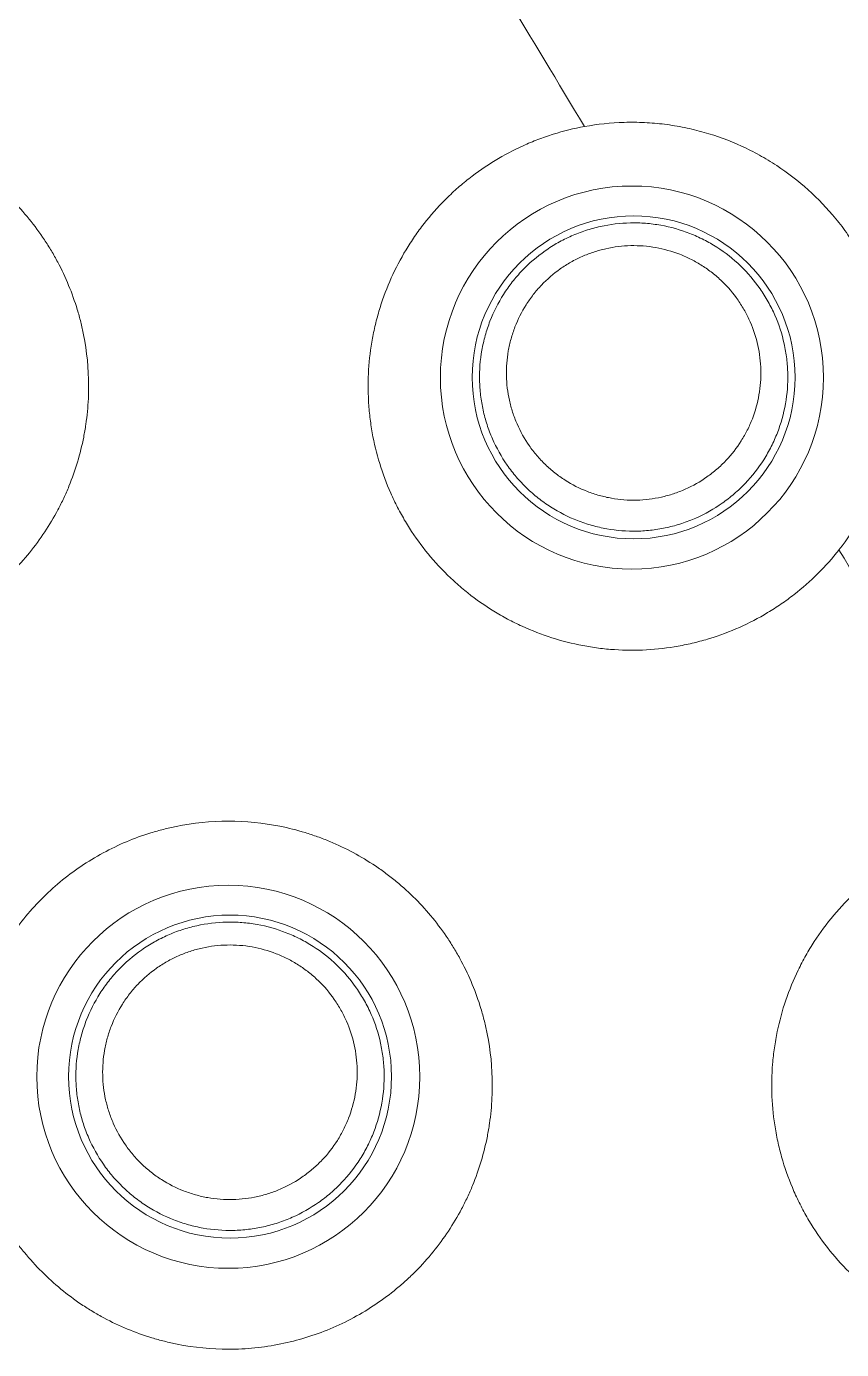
# Model space of a CAD drawing. Header units: millimetres. Extents: x 70151 to 230897, y 35202 to 113211.
# Drawn here: x 174145.58 to 174148.622, y 71209.447 to 71214.383 of the extents above; entities that cross this region are included whole.
import ezdxf

# ---------------------------------------------------------------- set-up
doc = ezdxf.new("R2010")
doc.units = ezdxf.units.MM
doc.header["$LTSCALE"] = 50
doc.layers.add('2-con', color=2, linetype='Continuous')
doc.layers.add('mark-B', color=2, linetype='Continuous', lineweight=20)

# ---------------------------------------------------------------- blocks, each defined once
blk = doc.blocks.new('무풍1way 일반')
at = {"layer": 'mark-B'}
for centre, radius in [((506.0811, -430.0706), 0.7146), ((506.0811, -430.0706), 0.7146), ((506.0811, -430.0706), 0.7146), ((506.0811, -430.0706), 0.7146), ((506.0746, -430.0713), 0.6026), ((504.575, -432.6794), 0.7146), ((504.575, -432.6794), 0.7146), ((504.575, -432.6794), 0.7146), ((504.575, -432.6794), 0.7146), ((504.5684, -432.6801), 0.6025)]:
    blk.add_circle(centre, radius, dxfattribs=at)
for points, knots in [([(502.2615, -429.4748), (502.285, -429.4411), (502.3358, -429.3773), (502.3938, -429.3204), (502.4401, -429.2804), (502.456, -429.2675), (502.4887, -429.2426), (502.5055, -429.2306), (502.5567, -429.1964), (502.6274, -429.1554), (502.7025, -429.1235), (502.7606, -429.103), (502.7803, -429.0968), (502.8201, -429.0855), (502.84, -429.0805), (502.9001, -429.0675), (502.9809, -429.0552), (503.0629, -429.053), (503.1249, -429.0552), (503.1456, -429.0566), (503.1865, -429.0607), (503.2068, -429.0634), (503.2674, -429.0733), (503.3072, -429.0823), (503.366, -429.0997), (503.3855, -429.1061), (503.4242, -429.1201), (503.4435, -429.1278), (503.5001, -429.1525), (503.5728, -429.1899), (503.6401, -429.2358), (503.6886, -429.2735), (503.7044, -429.2866), (503.7353, -429.3138), (503.7502, -429.3279), (503.7935, -429.3712), (503.8472, -429.4321), (503.8932, -429.4992), (503.9247, -429.552), (503.9346, -429.57), (503.9533, -429.6063), (503.962, -429.6246), (503.9864, -429.6803), (504.0004, -429.7183), (504.0177, -429.7765), (504.0229, -429.7961), (504.0321, -429.8357), (504.0362, -429.8559), (504.0463, -429.9163), (504.0547, -429.9969), (504.0532, -430.0777), (504.0483, -430.1384), (504.046, -430.1586), (504.0402, -430.1991), (504.0367, -430.2192), (504.0243, -430.279), (504.0029, -430.3571), (503.9722, -430.432), (503.9455, -430.4871), (503.936, -430.5053), (503.9159, -430.5409), (503.9053, -430.5584), (503.8721, -430.6096), (503.8238, -430.6747), (503.7676, -430.7337), (503.7223, -430.7756), (503.7067, -430.7892), (503.675, -430.8151), (503.6588, -430.8275), (503.6091, -430.8631), (503.5747, -430.8847), (503.5209, -430.9139), (503.5026, -430.9231), (503.4654, -430.9405), (503.4463, -430.9486), (503.3887, -430.9712), (503.3105, -430.9962), (503.2296, -431.0114), (503.1885, -431.0164)], [0, 0, 0, 0, 0.03125, 0.0625, 0.0625, 0.078125, 0.078125, 0.09375, 0.09375, 0.125, 0.15625, 0.15625, 0.171875, 0.171875, 0.1875, 0.1875, 0.21875, 0.25, 0.25, 0.265625, 0.265625, 0.28125, 0.28125, 0.3125, 0.3125, 0.328125, 0.328125, 0.34375, 0.34375, 0.375, 0.40625, 0.40625, 0.421875, 0.421875, 0.4375, 0.4375, 0.46875, 0.5, 0.5, 0.515625, 0.515625, 0.53125, 0.53125, 0.5625, 0.5625, 0.578125, 0.578125, 0.59375, 0.59375, 0.625, 0.65625, 0.65625, 0.671875, 0.671875, 0.6875, 0.6875, 0.71875, 0.75, 0.75, 0.765625, 0.765625, 0.78125, 0.78125, 0.8125, 0.84375, 0.84375, 0.859375, 0.859375, 0.875, 0.875, 0.90625, 0.90625, 0.921875, 0.921875, 0.9375, 0.9375, 0.96875, 1, 1, 1, 1]), ([(502.2615, -429.4748), (502.285, -429.4411), (502.3358, -429.3773), (502.3938, -429.3204), (502.4401, -429.2804), (502.456, -429.2675), (502.4887, -429.2426), (502.5055, -429.2306), (502.5567, -429.1964), (502.6274, -429.1554), (502.7025, -429.1235), (502.7606, -429.103), (502.7803, -429.0968), (502.8201, -429.0855), (502.84, -429.0805), (502.9001, -429.0675), (502.9809, -429.0552), (503.0629, -429.053), (503.1249, -429.0552), (503.1456, -429.0566), (503.1865, -429.0607), (503.2068, -429.0634), (503.2674, -429.0733), (503.3072, -429.0823), (503.366, -429.0997), (503.3855, -429.1061), (503.4242, -429.1201), (503.4435, -429.1278), (503.5001, -429.1525), (503.5728, -429.1899), (503.6401, -429.2358), (503.6886, -429.2735), (503.7044, -429.2866), (503.7353, -429.3138), (503.7502, -429.3279), (503.7935, -429.3712), (503.8472, -429.4321), (503.8932, -429.4992), (503.9247, -429.552), (503.9346, -429.57), (503.9533, -429.6063), (503.962, -429.6246), (503.9864, -429.6803), (504.0004, -429.7183), (504.0177, -429.7765), (504.0229, -429.7961), (504.0321, -429.8357), (504.0362, -429.8559), (504.0463, -429.9163), (504.0547, -429.9969), (504.0532, -430.0777), (504.0483, -430.1384), (504.046, -430.1586), (504.0402, -430.1991), (504.0367, -430.2192), (504.0243, -430.279), (504.0029, -430.3571), (503.9722, -430.432), (503.9455, -430.4871), (503.936, -430.5053), (503.9159, -430.5409), (503.9053, -430.5584), (503.8721, -430.6096), (503.8238, -430.6747), (503.7676, -430.7337), (503.7223, -430.7756), (503.7067, -430.7892), (503.675, -430.8151), (503.6588, -430.8275), (503.6091, -430.8631), (503.5747, -430.8847), (503.5209, -430.9139), (503.5026, -430.9231), (503.4654, -430.9405), (503.4463, -430.9486), (503.3887, -430.9712), (503.3105, -430.9962), (503.2296, -431.0114), (503.1885, -431.0164)], [0, 0, 0, 0, 0.03125, 0.0625, 0.0625, 0.078125, 0.078125, 0.09375, 0.09375, 0.125, 0.15625, 0.15625, 0.171875, 0.171875, 0.1875, 0.1875, 0.21875, 0.25, 0.25, 0.265625, 0.265625, 0.28125, 0.28125, 0.3125, 0.3125, 0.328125, 0.328125, 0.34375, 0.34375, 0.375, 0.40625, 0.40625, 0.421875, 0.421875, 0.4375, 0.4375, 0.46875, 0.5, 0.5, 0.515625, 0.515625, 0.53125, 0.53125, 0.5625, 0.5625, 0.578125, 0.578125, 0.59375, 0.59375, 0.625, 0.65625, 0.65625, 0.671875, 0.671875, 0.6875, 0.6875, 0.71875, 0.75, 0.75, 0.765625, 0.765625, 0.78125, 0.78125, 0.8125, 0.84375, 0.84375, 0.859375, 0.859375, 0.875, 0.875, 0.90625, 0.90625, 0.921875, 0.921875, 0.9375, 0.9375, 0.96875, 1, 1, 1, 1]), ([(506.0811, -431.0241), (506.0157, -431.0241), (505.9514, -431.0177), (505.8565, -430.9988), (505.8252, -430.9909), (505.7786, -430.9768), (505.763, -430.9716), (505.7324, -430.9606), (505.7172, -430.9547), (505.6425, -430.9236), (505.5858, -430.8932), (505.5188, -430.8482), (505.5056, -430.8389), (505.4796, -430.8195), (505.4668, -430.8094), (505.4292, -430.7785), (505.4054, -430.7568), (505.3375, -430.6885), (505.2969, -430.6389), (505.2521, -430.5715), (505.2434, -430.5578), (505.2269, -430.5301), (505.2032, -430.4881), (505.1691, -430.4158), (505.1476, -430.3555), (505.1336, -430.3094), (505.1293, -430.2939), (505.1215, -430.2626), (505.118, -430.2468), (505.1023, -430.1679), (505.096, -430.1044), (505.0959, -430.0086), (505.0974, -429.9766), (505.102, -429.9284), (505.104, -429.9123), (505.1086, -429.8805), (505.1113, -429.8647), (505.1268, -429.7862), (505.1451, -429.725), (505.1755, -429.6507), (505.182, -429.6359), (505.1957, -429.6066), (505.203, -429.5921), (505.2256, -429.5494), (505.242, -429.5218), (505.295, -429.4417), (505.3354, -429.3919), (505.3926, -429.3342), (505.4043, -429.3229), (505.4282, -429.3011), (505.4647, -429.2693), (505.5291, -429.2212), (505.5842, -429.1878), (505.6412, -429.1571), (505.6707, -429.1429), (505.7605, -429.1054), (505.8222, -429.0865), (505.9172, -429.0673), (505.9494, -429.0625), (506.0144, -429.0559), (506.0468, -429.0543), (506.1438, -429.0542), (506.208, -429.0604), (506.2878, -429.0763), (506.3037, -429.0799), (506.3354, -429.0878), (506.3823, -429.1008), (506.4582, -429.1281), (506.5164, -429.1556), (506.5591, -429.1785), (506.5732, -429.1865), (506.6011, -429.2033), (506.6149, -429.212), (506.6822, -429.2572), (506.7318, -429.2981), (506.7999, -429.3663), (506.8215, -429.3902), (506.8523, -429.4278), (506.8623, -429.4407), (506.8814, -429.4666), (506.8907, -429.4798), (506.9352, -429.5466), (506.9653, -429.603), (507.0022, -429.6921), (507.0131, -429.7227), (507.0318, -429.7843), (507.0395, -429.8153), (507.0583, -429.9092), (507.0647, -429.9728), (507.0649, -430.1022), (507.0587, -430.1658), (507.0404, -430.2598), (507.0327, -430.2908), (507.0143, -430.3524), (507.0035, -430.3831), (506.9669, -430.4724), (506.937, -430.5289), (506.8839, -430.6092), (506.8648, -430.6352), (506.8239, -430.6857), (506.8023, -430.7097), (506.7344, -430.7782), (506.685, -430.8192), (506.6045, -430.8736), (506.5765, -430.8906), (506.5195, -430.9213), (506.4613, -430.9491), (506.4007, -430.9711), (506.3544, -430.9854), (506.3388, -430.9897), (506.3073, -430.9977), (506.2914, -431.0014), (506.2113, -431.0175), (506.1466, -431.0241), (506.0811, -431.0241)], [0, 0, 0, 0, 0.03125, 0.03125, 0.046875, 0.046875, 0.054687, 0.054687, 0.0625, 0.0625, 0.09375, 0.09375, 0.101562, 0.101562, 0.109375, 0.109375, 0.125, 0.125, 0.15625, 0.15625, 0.164062, 0.164062, 0.171875, 0.1875, 0.203125, 0.203125, 0.210937, 0.210937, 0.21875, 0.21875, 0.25, 0.25, 0.265625, 0.265625, 0.273437, 0.273437, 0.28125, 0.28125, 0.3125, 0.3125, 0.320312, 0.320312, 0.328125, 0.328125, 0.34375, 0.34375, 0.375, 0.375, 0.382812, 0.382812, 0.390625, 0.40625, 0.421875, 0.421875, 0.4375, 0.4375, 0.46875, 0.46875, 0.484375, 0.484375, 0.5, 0.5, 0.53125, 0.53125, 0.539062, 0.539062, 0.546875, 0.5625, 0.578125, 0.578125, 0.585937, 0.585937, 0.59375, 0.59375, 0.625, 0.625, 0.640625, 0.640625, 0.648437, 0.648437, 0.65625, 0.65625, 0.6875, 0.6875, 0.703125, 0.703125, 0.71875, 0.71875, 0.75, 0.75, 0.78125, 0.78125, 0.796875, 0.796875, 0.8125, 0.8125, 0.84375, 0.84375, 0.859375, 0.859375, 0.875, 0.875, 0.90625, 0.90625, 0.921875, 0.921875, 0.9375, 0.953125, 0.953125, 0.960937, 0.960937, 0.96875, 0.96875, 1, 1, 1, 1]), ([(506.0811, -431.0241), (506.0157, -431.0241), (505.9514, -431.0177), (505.8565, -430.9988), (505.8252, -430.9909), (505.7786, -430.9768), (505.763, -430.9716), (505.7324, -430.9606), (505.7172, -430.9547), (505.6425, -430.9236), (505.5858, -430.8932), (505.5188, -430.8482), (505.5056, -430.8389), (505.4796, -430.8195), (505.4668, -430.8094), (505.4292, -430.7785), (505.4054, -430.7568), (505.3375, -430.6885), (505.2969, -430.6389), (505.2521, -430.5715), (505.2434, -430.5578), (505.2269, -430.5301), (505.2032, -430.4881), (505.1691, -430.4158), (505.1476, -430.3555), (505.1336, -430.3094), (505.1293, -430.2939), (505.1215, -430.2626), (505.118, -430.2468), (505.1023, -430.1679), (505.096, -430.1044), (505.0959, -430.0086), (505.0974, -429.9766), (505.102, -429.9284), (505.104, -429.9123), (505.1086, -429.8805), (505.1113, -429.8647), (505.1268, -429.7862), (505.1451, -429.725), (505.1755, -429.6507), (505.182, -429.6359), (505.1957, -429.6066), (505.203, -429.5921), (505.2256, -429.5494), (505.242, -429.5218), (505.295, -429.4417), (505.3354, -429.3919), (505.3926, -429.3342), (505.4043, -429.3229), (505.4282, -429.3011), (505.4647, -429.2693), (505.5291, -429.2212), (505.5842, -429.1878), (505.6412, -429.1571), (505.6707, -429.1429), (505.7605, -429.1054), (505.8222, -429.0865), (505.9172, -429.0673), (505.9494, -429.0625), (506.0144, -429.0559), (506.0468, -429.0543), (506.1438, -429.0542), (506.208, -429.0604), (506.2878, -429.0763), (506.3037, -429.0799), (506.3354, -429.0878), (506.3823, -429.1008), (506.4582, -429.1281), (506.5164, -429.1556), (506.5591, -429.1785), (506.5732, -429.1865), (506.6011, -429.2033), (506.6149, -429.212), (506.6822, -429.2572), (506.7318, -429.2981), (506.7999, -429.3663), (506.8215, -429.3902), (506.8523, -429.4278), (506.8623, -429.4407), (506.8814, -429.4666), (506.8907, -429.4798), (506.9352, -429.5466), (506.9653, -429.603), (507.0022, -429.6921), (507.0131, -429.7227), (507.0318, -429.7843), (507.0395, -429.8153), (507.0583, -429.9092), (507.0647, -429.9728), (507.0649, -430.1022), (507.0587, -430.1658), (507.0404, -430.2598), (507.0327, -430.2908), (507.0143, -430.3524), (507.0035, -430.3831), (506.9669, -430.4724), (506.937, -430.5289), (506.8839, -430.6092), (506.8648, -430.6352), (506.8239, -430.6857), (506.8023, -430.7097), (506.7344, -430.7782), (506.685, -430.8192), (506.6045, -430.8736), (506.5765, -430.8906), (506.5195, -430.9213), (506.4613, -430.9491), (506.4007, -430.9711), (506.3544, -430.9854), (506.3388, -430.9897), (506.3073, -430.9977), (506.2914, -431.0014), (506.2113, -431.0175), (506.1466, -431.0241), (506.0811, -431.0241)], [0, 0, 0, 0, 0.03125, 0.03125, 0.046875, 0.046875, 0.054687, 0.054687, 0.0625, 0.0625, 0.09375, 0.09375, 0.101562, 0.101562, 0.109375, 0.109375, 0.125, 0.125, 0.15625, 0.15625, 0.164062, 0.164062, 0.171875, 0.1875, 0.203125, 0.203125, 0.210937, 0.210937, 0.21875, 0.21875, 0.25, 0.25, 0.265625, 0.265625, 0.273437, 0.273437, 0.28125, 0.28125, 0.3125, 0.3125, 0.320312, 0.320312, 0.328125, 0.328125, 0.34375, 0.34375, 0.375, 0.375, 0.382812, 0.382812, 0.390625, 0.40625, 0.421875, 0.421875, 0.4375, 0.4375, 0.46875, 0.46875, 0.484375, 0.484375, 0.5, 0.5, 0.53125, 0.53125, 0.539062, 0.539062, 0.546875, 0.5625, 0.578125, 0.578125, 0.585937, 0.585937, 0.59375, 0.59375, 0.625, 0.625, 0.640625, 0.640625, 0.648437, 0.648437, 0.65625, 0.65625, 0.6875, 0.6875, 0.703125, 0.703125, 0.71875, 0.71875, 0.75, 0.75, 0.78125, 0.78125, 0.796875, 0.796875, 0.8125, 0.8125, 0.84375, 0.84375, 0.859375, 0.859375, 0.875, 0.875, 0.90625, 0.90625, 0.921875, 0.921875, 0.9375, 0.953125, 0.953125, 0.960937, 0.960937, 0.96875, 0.96875, 1, 1, 1, 1]), ([(505.676, -430.4873), (505.6486, -430.461), (505.6242, -430.4323), (505.592, -430.3861), (505.582, -430.3702), (505.5635, -430.3371), (505.5551, -430.3202), (505.5326, -430.2687), (505.521, -430.2332), (505.5089, -430.1781), (505.5057, -430.1594), (505.5012, -430.1221), (505.4999, -430.1034), (505.4987, -430.0474), (505.5016, -430.0101), (505.5147, -429.9355), (505.5248, -429.8995), (505.545, -429.8472), (505.5527, -429.8301), (505.5696, -429.7965), (505.579, -429.7799), (505.6093, -429.7322), (505.6324, -429.7028), (505.6713, -429.662), (505.685, -429.649), (505.7138, -429.6242), (505.7287, -429.6126), (505.7749, -429.5802), (505.8076, -429.5617), (505.8595, -429.5387), (505.8774, -429.5319), (505.9133, -429.5201), (505.9496, -429.5101), (505.9867, -429.5038), (506.0148, -429.5004), (506.0242, -429.4995), (506.0432, -429.4981), (506.0527, -429.4977), (506.1003, -429.4966), (506.1378, -429.4996), (506.1934, -429.5094), (506.2118, -429.5136), (506.2393, -429.5213), (506.2484, -429.5241), (506.2664, -429.5301), (506.2753, -429.5334), (506.3192, -429.5505), (506.3527, -429.5676), (506.4004, -429.5981), (506.4159, -429.6091), (506.4457, -429.6326), (506.46, -429.645), (506.4872, -429.6713), (506.5003, -429.6851), (506.5248, -429.7139), (506.5362, -429.7288), (506.5683, -429.7749), (506.5866, -429.8075), (506.6055, -429.8508), (506.6091, -429.8596), (506.6158, -429.8772), (506.6252, -429.9038), (506.6374, -429.9489), (506.6436, -429.9858), (506.6481, -430.0231), (506.6494, -430.042), (506.6505, -430.0985), (506.6476, -430.1357), (506.6379, -430.1909), (506.6337, -430.2093), (506.6236, -430.2457), (506.6176, -430.2636), (506.5972, -430.316), (506.5803, -430.3494), (506.55, -430.397), (506.539, -430.4126), (506.5158, -430.4423), (506.5035, -430.4565), (506.4646, -430.4971), (506.4362, -430.5216), (506.3895, -430.5544), (506.3734, -430.5645), (506.3406, -430.583), (506.3071, -430.5998), (506.2719, -430.6133), (506.2359, -430.6251), (506.2174, -430.6301), (506.162, -430.6424), (506.1246, -430.6469), (506.068, -430.6481), (506.049, -430.6476), (506.0111, -430.6446), (505.9923, -430.6422), (505.9367, -430.6323), (505.9004, -430.6221), (505.8563, -430.6048), (505.8475, -430.6011), (505.8302, -430.5934), (505.8046, -430.5811), (505.7802, -430.5671), (505.7329, -430.5368), (505.7034, -430.5136), (505.676, -430.4873)], [0, 0, 0, 0, 0.03125, 0.03125, 0.046875, 0.046875, 0.0625, 0.0625, 0.09375, 0.09375, 0.109375, 0.109375, 0.125, 0.125, 0.15625, 0.15625, 0.1875, 0.1875, 0.203125, 0.203125, 0.21875, 0.21875, 0.25, 0.25, 0.265625, 0.265625, 0.28125, 0.28125, 0.3125, 0.3125, 0.328125, 0.328125, 0.34375, 0.359375, 0.359375, 0.367188, 0.367188, 0.375, 0.375, 0.40625, 0.40625, 0.421875, 0.421875, 0.429687, 0.429687, 0.4375, 0.4375, 0.46875, 0.46875, 0.484375, 0.484375, 0.5, 0.5, 0.515625, 0.515625, 0.53125, 0.53125, 0.5625, 0.5625, 0.570312, 0.570312, 0.578125, 0.59375, 0.609375, 0.609375, 0.625, 0.625, 0.65625, 0.65625, 0.671875, 0.671875, 0.6875, 0.6875, 0.71875, 0.71875, 0.734375, 0.734375, 0.75, 0.75, 0.78125, 0.78125, 0.796875, 0.796875, 0.8125, 0.828125, 0.828125, 0.84375, 0.84375, 0.875, 0.875, 0.890625, 0.890625, 0.90625, 0.90625, 0.9375, 0.9375, 0.945312, 0.945312, 0.953125, 0.96875, 0.96875, 1, 1, 1, 1]), ([(505.7458, -430.4298), (505.7571, -430.4407), (505.7689, -430.451), (505.7934, -430.4702), (505.8187, -430.4882), (505.8456, -430.5036), (505.8734, -430.5178), (505.8878, -430.5242), (505.9316, -430.5413), (505.9615, -430.5497), (506.0076, -430.5579), (506.0231, -430.5598), (506.0545, -430.5622), (506.0702, -430.5626), (506.117, -430.5616), (506.1479, -430.5578), (506.1937, -430.5476), (506.209, -430.5434), (506.2387, -430.5336), (506.2677, -430.5224), (506.2954, -430.5084), (506.3225, -430.4931), (506.3358, -430.4847), (506.3743, -430.4576), (506.3977, -430.4373), (506.4297, -430.4036), (506.4398, -430.3919), (506.459, -430.3674), (506.468, -430.3545), (506.4929, -430.3151), (506.5068, -430.2876), (506.5235, -430.2444), (506.5284, -430.2296), (506.5367, -430.1996), (506.5401, -430.1845), (506.5481, -430.1389), (506.5505, -430.1082), (506.5495, -430.0617), (506.5484, -430.0461), (506.5447, -430.0154), (506.5395, -429.985), (506.5314, -429.9553), (506.5219, -429.9259), (506.5163, -429.9113), (506.4976, -429.8685), (506.4825, -429.8416), (506.456, -429.8035), (506.4466, -429.7913), (506.4263, -429.7675), (506.4156, -429.7561), (506.3931, -429.7344), (506.3813, -429.7242), (506.3567, -429.7048), (506.3439, -429.6957), (506.3045, -429.6705), (506.2768, -429.6564), (506.2332, -429.6394), (506.2183, -429.6344), (506.188, -429.6259), (506.1728, -429.6225), (506.1268, -429.6144), (506.0958, -429.612), (506.0486, -429.6131), (506.0329, -429.6142), (506.0019, -429.618), (505.9712, -429.6233), (505.9412, -429.6316), (505.9115, -429.6414), (505.8968, -429.647), (505.8539, -429.6661), (505.8269, -429.6814), (505.7888, -429.7082), (505.7765, -429.7178), (505.7527, -429.7384), (505.7415, -429.7491), (505.7094, -429.7828), (505.6904, -429.8072), (505.6655, -429.8466), (505.6578, -429.8602), (505.6438, -429.888), (505.6375, -429.9021), (505.6209, -429.9452), (505.6126, -429.9749), (505.6018, -430.0364), (505.5996, -430.0671), (505.6006, -430.1133), (505.6016, -430.1286), (505.6053, -430.1594), (505.6079, -430.1748), (505.618, -430.2202), (505.6275, -430.2495), (505.6461, -430.292), (505.653, -430.3059), (505.6682, -430.3332), (505.6765, -430.3463), (505.7031, -430.3844), (505.7232, -430.408), (505.7458, -430.4298)], [0, 0, 0, 0, 0.015625, 0.015625, 0.03125, 0.046875, 0.046875, 0.0625, 0.0625, 0.09375, 0.09375, 0.109375, 0.109375, 0.125, 0.125, 0.15625, 0.15625, 0.171875, 0.171875, 0.1875, 0.203125, 0.203125, 0.21875, 0.21875, 0.25, 0.25, 0.265625, 0.265625, 0.28125, 0.28125, 0.3125, 0.3125, 0.328125, 0.328125, 0.34375, 0.34375, 0.375, 0.375, 0.390625, 0.390625, 0.40625, 0.421875, 0.421875, 0.4375, 0.4375, 0.46875, 0.46875, 0.484375, 0.484375, 0.5, 0.5, 0.515625, 0.515625, 0.53125, 0.53125, 0.5625, 0.5625, 0.578125, 0.578125, 0.59375, 0.59375, 0.625, 0.625, 0.640625, 0.640625, 0.65625, 0.671875, 0.671875, 0.6875, 0.6875, 0.71875, 0.71875, 0.734375, 0.734375, 0.75, 0.75, 0.78125, 0.78125, 0.796875, 0.796875, 0.8125, 0.8125, 0.84375, 0.84375, 0.875, 0.875, 0.890625, 0.890625, 0.90625, 0.90625, 0.9375, 0.9375, 0.953125, 0.953125, 0.96875, 0.96875, 1, 1, 1, 1]), ([(503.8021, -432.0367), (503.8268, -432.0054), (503.8796, -431.9463), (503.9388, -431.8941), (503.9856, -431.8577), (504.0016, -431.8459), (504.0345, -431.8234), (504.0514, -431.8125), (504.1027, -431.7817), (504.1731, -431.7451), (504.2473, -431.7173), (504.3044, -431.6997), (504.3236, -431.6944), (504.3626, -431.685), (504.3823, -431.6809), (504.4412, -431.6703), (504.5201, -431.6612), (504.5995, -431.6616), (504.6594, -431.6655), (504.6794, -431.6674), (504.7192, -431.6725), (504.7389, -431.6756), (504.7975, -431.6868), (504.8743, -431.7063), (504.9485, -431.7349), (505.0032, -431.76), (505.0211, -431.7689), (505.0562, -431.7877), (505.0734, -431.7976), (505.124, -431.8287), (505.1564, -431.8513), (505.2028, -431.8883), (505.2179, -431.9011), (505.2475, -431.9276), (505.262, -431.9415), (505.3039, -431.9841), (505.3559, -432.0437), (505.4002, -432.1087), (505.4305, -432.1596), (505.4401, -432.1769), (505.4584, -432.2122), (505.467, -432.2302), (505.491, -432.2844), (505.5184, -432.3581), (505.5369, -432.4344), (505.5474, -432.4927), (505.5503, -432.5123), (505.5549, -432.5518), (505.5566, -432.5714), (505.5622, -432.6697), (505.5574, -432.7479), (505.5394, -432.8452), (505.5352, -432.8647), (505.5257, -432.9031), (505.5204, -432.9221), (505.5028, -432.9784), (505.475, -433.0518), (505.4384, -433.1217), (505.4076, -433.1728), (505.3968, -433.1896), (505.3744, -433.2222), (505.3627, -433.2381), (505.3263, -433.2847), (505.3002, -433.3142), (505.2585, -433.3562), (505.2441, -433.3698), (505.2145, -433.3962), (505.1991, -433.409), (505.152, -433.4461), (505.0867, -433.4912), (505.0168, -433.5281), (504.9626, -433.5527), (504.9442, -433.5603), (504.9069, -433.5746), (504.8878, -433.5812), (504.8304, -433.5991), (504.7915, -433.6087), (504.752, -433.616)], [0, 0, 0, 0, 0.03125, 0.0625, 0.0625, 0.078125, 0.078125, 0.09375, 0.09375, 0.125, 0.15625, 0.15625, 0.171875, 0.171875, 0.1875, 0.1875, 0.21875, 0.25, 0.25, 0.265625, 0.265625, 0.28125, 0.28125, 0.3125, 0.34375, 0.34375, 0.359375, 0.359375, 0.375, 0.375, 0.40625, 0.40625, 0.421875, 0.421875, 0.4375, 0.4375, 0.46875, 0.5, 0.5, 0.515625, 0.515625, 0.53125, 0.53125, 0.5625, 0.59375, 0.59375, 0.609375, 0.609375, 0.625, 0.625, 0.6875, 0.6875, 0.703125, 0.703125, 0.71875, 0.71875, 0.75, 0.78125, 0.78125, 0.796875, 0.796875, 0.8125, 0.8125, 0.84375, 0.84375, 0.859375, 0.859375, 0.875, 0.875, 0.90625, 0.9375, 0.9375, 0.953125, 0.953125, 0.96875, 0.96875, 1, 1, 1, 1]), ([(503.8021, -432.0367), (503.8268, -432.0054), (503.8796, -431.9463), (503.9388, -431.8941), (503.9856, -431.8577), (504.0016, -431.8459), (504.0345, -431.8234), (504.0514, -431.8125), (504.1027, -431.7817), (504.1731, -431.7451), (504.2473, -431.7173), (504.3044, -431.6997), (504.3236, -431.6944), (504.3626, -431.685), (504.3823, -431.6809), (504.4412, -431.6703), (504.5201, -431.6612), (504.5995, -431.6616), (504.6594, -431.6655), (504.6794, -431.6674), (504.7192, -431.6725), (504.7389, -431.6756), (504.7975, -431.6868), (504.8743, -431.7063), (504.9485, -431.7349), (505.0032, -431.76), (505.0211, -431.7689), (505.0562, -431.7877), (505.0734, -431.7976), (505.124, -431.8287), (505.1564, -431.8513), (505.2028, -431.8883), (505.2179, -431.9011), (505.2475, -431.9276), (505.262, -431.9415), (505.3039, -431.9841), (505.3559, -432.0437), (505.4002, -432.1087), (505.4305, -432.1596), (505.4401, -432.1769), (505.4584, -432.2122), (505.467, -432.2302), (505.491, -432.2844), (505.5184, -432.3581), (505.5369, -432.4344), (505.5474, -432.4927), (505.5503, -432.5123), (505.5549, -432.5518), (505.5566, -432.5714), (505.5622, -432.6697), (505.5574, -432.7479), (505.5394, -432.8452), (505.5352, -432.8647), (505.5257, -432.9031), (505.5204, -432.9221), (505.5028, -432.9784), (505.475, -433.0518), (505.4384, -433.1217), (505.4076, -433.1728), (505.3968, -433.1896), (505.3744, -433.2222), (505.3627, -433.2381), (505.3263, -433.2847), (505.3002, -433.3142), (505.2585, -433.3562), (505.2441, -433.3698), (505.2145, -433.3962), (505.1991, -433.409), (505.152, -433.4461), (505.0867, -433.4912), (505.0168, -433.5281), (504.9626, -433.5527), (504.9442, -433.5603), (504.9069, -433.5746), (504.8878, -433.5812), (504.8304, -433.5991), (504.7915, -433.6087), (504.752, -433.616)], [0, 0, 0, 0, 0.03125, 0.0625, 0.0625, 0.078125, 0.078125, 0.09375, 0.09375, 0.125, 0.15625, 0.15625, 0.171875, 0.171875, 0.1875, 0.1875, 0.21875, 0.25, 0.25, 0.265625, 0.265625, 0.28125, 0.28125, 0.3125, 0.34375, 0.34375, 0.359375, 0.359375, 0.375, 0.375, 0.40625, 0.40625, 0.421875, 0.421875, 0.4375, 0.4375, 0.46875, 0.5, 0.5, 0.515625, 0.515625, 0.53125, 0.53125, 0.5625, 0.59375, 0.59375, 0.609375, 0.609375, 0.625, 0.625, 0.6875, 0.6875, 0.703125, 0.703125, 0.71875, 0.71875, 0.75, 0.78125, 0.78125, 0.796875, 0.796875, 0.8125, 0.8125, 0.84375, 0.84375, 0.859375, 0.859375, 0.875, 0.875, 0.90625, 0.9375, 0.9375, 0.953125, 0.953125, 0.96875, 0.96875, 1, 1, 1, 1]), ([(507.5873, -433.6324), (507.5219, -433.6324), (507.4576, -433.626), (507.3627, -433.6071), (507.3313, -433.5992), (507.2847, -433.585), (507.2692, -433.5799), (507.2385, -433.5688), (507.2233, -433.563), (507.1486, -433.5318), (507.0919, -433.5014), (507.0249, -433.4564), (507.0117, -433.4471), (506.9857, -433.4277), (506.9729, -433.4176), (506.9353, -433.3867), (506.9115, -433.365), (506.8436, -433.2967), (506.803, -433.247), (506.7582, -433.1797), (506.7495, -433.166), (506.733, -433.1383), (506.7093, -433.0962), (506.6753, -433.0239), (506.6538, -432.9637), (506.6398, -432.9176), (506.6355, -432.9021), (506.6277, -432.8708), (506.6241, -432.855), (506.6085, -432.7761), (506.6022, -432.7126), (506.6021, -432.6168), (506.6036, -432.5848), (506.6082, -432.5366), (506.6102, -432.5205), (506.6148, -432.4887), (506.6176, -432.4729), (506.633, -432.3944), (506.6513, -432.3333), (506.6817, -432.259), (506.6882, -432.2442), (506.7019, -432.2149), (506.7092, -432.2004), (506.7318, -432.1577), (506.7482, -432.1301), (506.8012, -432.05), (506.8416, -432.0002), (506.8988, -431.9425), (506.9105, -431.9312), (506.9344, -431.9094), (506.9709, -431.8776), (507.0352, -431.8295), (507.0903, -431.7961), (507.1473, -431.7653), (507.1769, -431.7512), (507.2667, -431.7136), (507.3284, -431.6947), (507.4234, -431.6756), (507.4556, -431.6707), (507.5207, -431.6642), (507.5531, -431.6625), (507.6501, -431.6624), (507.7143, -431.6687), (507.7941, -431.6845), (507.8101, -431.6881), (507.8417, -431.696), (507.8886, -431.7091), (507.9645, -431.7363), (508.0228, -431.7639), (508.0655, -431.7868), (508.0796, -431.7948), (508.1074, -431.8116), (508.1212, -431.8203), (508.1886, -431.8655), (508.2382, -431.9064), (508.3062, -431.9746), (508.3278, -431.9985), (508.3586, -432.0362), (508.3686, -432.049), (508.3878, -432.075), (508.397, -432.0881), (508.4415, -432.1549), (508.4716, -432.2113), (508.5085, -432.3005), (508.5194, -432.3311), (508.538, -432.3926), (508.5458, -432.4237), (508.5645, -432.5175), (508.5709, -432.5811), (508.5712, -432.7105), (508.565, -432.7741), (508.5466, -432.8681), (508.539, -432.8991), (508.5205, -432.9607), (508.5097, -432.9914), (508.4731, -433.0807), (508.4432, -433.1372), (508.3902, -433.2175), (508.3711, -433.2435), (508.3301, -433.2939), (508.3086, -433.3179), (508.2407, -433.3865), (508.1913, -433.4275), (508.1108, -433.4819), (508.0828, -433.4988), (508.0258, -433.5296), (507.9676, -433.5574), (507.907, -433.5794), (507.8606, -433.5936), (507.845, -433.598), (507.8135, -433.606), (507.7976, -433.6097), (507.7175, -433.6258), (507.6528, -433.6323), (507.5873, -433.6324)], [0, 0, 0, 0, 0.03125, 0.03125, 0.046875, 0.046875, 0.054687, 0.054687, 0.0625, 0.0625, 0.09375, 0.09375, 0.101562, 0.101562, 0.109375, 0.109375, 0.125, 0.125, 0.15625, 0.15625, 0.164062, 0.164062, 0.171875, 0.1875, 0.203125, 0.203125, 0.210937, 0.210937, 0.21875, 0.21875, 0.25, 0.25, 0.265625, 0.265625, 0.273437, 0.273437, 0.28125, 0.28125, 0.3125, 0.3125, 0.320312, 0.320312, 0.328125, 0.328125, 0.34375, 0.34375, 0.375, 0.375, 0.382812, 0.382812, 0.390625, 0.40625, 0.421875, 0.421875, 0.4375, 0.4375, 0.46875, 0.46875, 0.484375, 0.484375, 0.5, 0.5, 0.53125, 0.53125, 0.539062, 0.539062, 0.546875, 0.5625, 0.578125, 0.578125, 0.585937, 0.585937, 0.59375, 0.59375, 0.625, 0.625, 0.640625, 0.640625, 0.648437, 0.648437, 0.65625, 0.65625, 0.6875, 0.6875, 0.703125, 0.703125, 0.71875, 0.71875, 0.75, 0.75, 0.78125, 0.78125, 0.796875, 0.796875, 0.8125, 0.8125, 0.84375, 0.84375, 0.859375, 0.859375, 0.875, 0.875, 0.90625, 0.90625, 0.921875, 0.921875, 0.9375, 0.953125, 0.953125, 0.960937, 0.960937, 0.96875, 0.96875, 1, 1, 1, 1]), ([(507.5873, -433.6324), (507.5219, -433.6324), (507.4576, -433.626), (507.3627, -433.6071), (507.3313, -433.5992), (507.2847, -433.585), (507.2692, -433.5799), (507.2385, -433.5688), (507.2233, -433.563), (507.1486, -433.5318), (507.0919, -433.5014), (507.0249, -433.4564), (507.0117, -433.4471), (506.9857, -433.4277), (506.9729, -433.4176), (506.9353, -433.3867), (506.9115, -433.365), (506.8436, -433.2967), (506.803, -433.247), (506.7582, -433.1797), (506.7495, -433.166), (506.733, -433.1383), (506.7093, -433.0962), (506.6753, -433.0239), (506.6538, -432.9637), (506.6398, -432.9176), (506.6355, -432.9021), (506.6277, -432.8708), (506.6241, -432.855), (506.6085, -432.7761), (506.6022, -432.7126), (506.6021, -432.6168), (506.6036, -432.5848), (506.6082, -432.5366), (506.6102, -432.5205), (506.6148, -432.4887), (506.6176, -432.4729), (506.633, -432.3944), (506.6513, -432.3333), (506.6817, -432.259), (506.6882, -432.2442), (506.7019, -432.2149), (506.7092, -432.2004), (506.7318, -432.1577), (506.7482, -432.1301), (506.8012, -432.05), (506.8416, -432.0002), (506.8988, -431.9425), (506.9105, -431.9312), (506.9344, -431.9094), (506.9709, -431.8776), (507.0352, -431.8295), (507.0903, -431.7961), (507.1473, -431.7653), (507.1769, -431.7512), (507.2667, -431.7136), (507.3284, -431.6947), (507.4234, -431.6756), (507.4556, -431.6707), (507.5207, -431.6642), (507.5531, -431.6625), (507.6501, -431.6624), (507.7143, -431.6687), (507.7941, -431.6845), (507.8101, -431.6881), (507.8417, -431.696), (507.8886, -431.7091), (507.9645, -431.7363), (508.0228, -431.7639), (508.0655, -431.7868), (508.0796, -431.7948), (508.1074, -431.8116), (508.1212, -431.8203), (508.1886, -431.8655), (508.2382, -431.9064), (508.3062, -431.9746), (508.3278, -431.9985), (508.3586, -432.0362), (508.3686, -432.049), (508.3878, -432.075), (508.397, -432.0881), (508.4415, -432.1549), (508.4716, -432.2113), (508.5085, -432.3005), (508.5194, -432.3311), (508.538, -432.3926), (508.5458, -432.4237), (508.5645, -432.5175), (508.5709, -432.5811), (508.5712, -432.7105), (508.565, -432.7741), (508.5466, -432.8681), (508.539, -432.8991), (508.5205, -432.9607), (508.5097, -432.9914), (508.4731, -433.0807), (508.4432, -433.1372), (508.3902, -433.2175), (508.3711, -433.2435), (508.3301, -433.2939), (508.3086, -433.3179), (508.2407, -433.3865), (508.1913, -433.4275), (508.1108, -433.4819), (508.0828, -433.4988), (508.0258, -433.5296), (507.9676, -433.5574), (507.907, -433.5794), (507.8606, -433.5936), (507.845, -433.598), (507.8135, -433.606), (507.7976, -433.6097), (507.7175, -433.6258), (507.6528, -433.6323), (507.5873, -433.6324)], [0, 0, 0, 0, 0.03125, 0.03125, 0.046875, 0.046875, 0.054687, 0.054687, 0.0625, 0.0625, 0.09375, 0.09375, 0.101562, 0.101562, 0.109375, 0.109375, 0.125, 0.125, 0.15625, 0.15625, 0.164062, 0.164062, 0.171875, 0.1875, 0.203125, 0.203125, 0.210937, 0.210937, 0.21875, 0.21875, 0.25, 0.25, 0.265625, 0.265625, 0.273437, 0.273437, 0.28125, 0.28125, 0.3125, 0.3125, 0.320312, 0.320312, 0.328125, 0.328125, 0.34375, 0.34375, 0.375, 0.375, 0.382812, 0.382812, 0.390625, 0.40625, 0.421875, 0.421875, 0.4375, 0.4375, 0.46875, 0.46875, 0.484375, 0.484375, 0.5, 0.5, 0.53125, 0.53125, 0.539062, 0.539062, 0.546875, 0.5625, 0.578125, 0.578125, 0.585937, 0.585937, 0.59375, 0.59375, 0.625, 0.625, 0.640625, 0.640625, 0.648437, 0.648437, 0.65625, 0.65625, 0.6875, 0.6875, 0.703125, 0.703125, 0.71875, 0.71875, 0.75, 0.75, 0.78125, 0.78125, 0.796875, 0.796875, 0.8125, 0.8125, 0.84375, 0.84375, 0.859375, 0.859375, 0.875, 0.875, 0.90625, 0.90625, 0.921875, 0.921875, 0.9375, 0.953125, 0.953125, 0.960937, 0.960937, 0.96875, 0.96875, 1, 1, 1, 1]), ([(503.8023, -432.0369), (503.7713, -432.0762), (503.7161, -432.1584), (503.6739, -432.2476), (503.6471, -432.3171), (503.6391, -432.3408), (503.6249, -432.3883), (503.6187, -432.4122), (503.6029, -432.4843), (503.596, -432.5329), (503.5919, -432.5945), (503.5913, -432.6069), (503.5906, -432.6317), (503.5905, -432.6442), (503.5909, -432.6815), (503.5921, -432.7062), (503.5984, -432.7799), (503.6062, -432.8284), (503.6234, -432.9002), (503.63, -432.924), (503.6452, -432.9713), (503.6537, -432.9948), (503.6817, -433.0637), (503.7036, -433.1078), (503.7414, -433.1714), (503.7548, -433.1921), (503.7832, -433.2327), (503.7983, -433.2525), (503.8459, -433.3106), (503.9145, -433.3822), (503.9929, -433.4428), (504.0556, -433.4839), (504.0772, -433.497), (504.1209, -433.5211), (504.1431, -433.5323), (504.2109, -433.5633), (504.2575, -433.5805), (504.3295, -433.601), (504.3539, -433.607), (504.4032, -433.617), (504.4528, -433.6252), (504.5028, -433.6295), (504.553, -433.6319), (504.5782, -433.6321), (504.6535, -433.6299), (504.703, -433.6247), (504.7519, -433.6158)], [0, 0, 0, 0, 0.0625, 0.125, 0.125, 0.15625, 0.15625, 0.1875, 0.1875, 0.25, 0.25, 0.265625, 0.265625, 0.28125, 0.28125, 0.3125, 0.3125, 0.375, 0.375, 0.40625, 0.40625, 0.4375, 0.4375, 0.5, 0.5, 0.53125, 0.53125, 0.5625, 0.5625, 0.625, 0.6875, 0.6875, 0.71875, 0.71875, 0.75, 0.75, 0.8125, 0.8125, 0.84375, 0.84375, 0.875, 0.90625, 0.90625, 0.9375, 0.9375, 1, 1, 1, 1]), ([(503.8023, -432.0369), (503.7713, -432.0762), (503.7161, -432.1584), (503.6739, -432.2476), (503.6471, -432.3171), (503.6391, -432.3408), (503.6249, -432.3883), (503.6187, -432.4122), (503.6029, -432.4843), (503.596, -432.5329), (503.5919, -432.5945), (503.5913, -432.6069), (503.5906, -432.6317), (503.5905, -432.6442), (503.5909, -432.6815), (503.5921, -432.7062), (503.5984, -432.7799), (503.6062, -432.8284), (503.6234, -432.9002), (503.63, -432.924), (503.6452, -432.9713), (503.6537, -432.9948), (503.6817, -433.0637), (503.7036, -433.1078), (503.7414, -433.1714), (503.7548, -433.1921), (503.7832, -433.2327), (503.7983, -433.2525), (503.8459, -433.3106), (503.9145, -433.3822), (503.9929, -433.4428), (504.0556, -433.4839), (504.0772, -433.497), (504.1209, -433.5211), (504.1431, -433.5323), (504.2109, -433.5633), (504.2575, -433.5805), (504.3295, -433.601), (504.3539, -433.607), (504.4032, -433.617), (504.4528, -433.6252), (504.5028, -433.6295), (504.553, -433.6319), (504.5782, -433.6321), (504.6535, -433.6299), (504.703, -433.6247), (504.7519, -433.6158)], [0, 0, 0, 0, 0.0625, 0.125, 0.125, 0.15625, 0.15625, 0.1875, 0.1875, 0.25, 0.25, 0.265625, 0.265625, 0.28125, 0.28125, 0.3125, 0.3125, 0.375, 0.375, 0.40625, 0.40625, 0.4375, 0.4375, 0.5, 0.5, 0.53125, 0.53125, 0.5625, 0.5625, 0.625, 0.6875, 0.6875, 0.71875, 0.71875, 0.75, 0.75, 0.8125, 0.8125, 0.84375, 0.84375, 0.875, 0.90625, 0.90625, 0.9375, 0.9375, 1, 1, 1, 1]), ([(504.1698, -433.096), (504.1424, -433.0697), (504.118, -433.0411), (504.0858, -432.9949), (504.0758, -432.9789), (504.0573, -432.9459), (504.0489, -432.9289), (504.0264, -432.8774), (504.0149, -432.8419), (504.0027, -432.7869), (503.9996, -432.7682), (503.9951, -432.7308), (503.9938, -432.7122), (503.9926, -432.6562), (503.9954, -432.6189), (504.0086, -432.5444), (504.0187, -432.5084), (504.0389, -432.4561), (504.0465, -432.439), (504.0635, -432.4054), (504.0729, -432.3889), (504.1032, -432.3412), (504.1262, -432.3117), (504.1651, -432.271), (504.1788, -432.2579), (504.2076, -432.2331), (504.2225, -432.2215), (504.2686, -432.1891), (504.3013, -432.1706), (504.3532, -432.1477), (504.3711, -432.1408), (504.407, -432.129), (504.4433, -432.1191), (504.4804, -432.1127), (504.5085, -432.1093), (504.5179, -432.1084), (504.5369, -432.107), (504.5464, -432.1066), (504.594, -432.1055), (504.6315, -432.1085), (504.6871, -432.1183), (504.7056, -432.1225), (504.733, -432.1302), (504.7421, -432.133), (504.7601, -432.139), (504.769, -432.1423), (504.813, -432.1594), (504.8464, -432.1765), (504.8941, -432.207), (504.9097, -432.218), (504.9394, -432.2415), (504.9537, -432.2539), (504.981, -432.2802), (504.994, -432.294), (505.0185, -432.3228), (505.03, -432.3377), (505.062, -432.3838), (505.0803, -432.4164), (505.0992, -432.4597), (505.1028, -432.4685), (505.1095, -432.4861), (505.1188, -432.5127), (505.1311, -432.5578), (505.1373, -432.5946), (505.1418, -432.6319), (505.1431, -432.6509), (505.1442, -432.7073), (505.1413, -432.7445), (505.1316, -432.7997), (505.1274, -432.818), (505.1172, -432.8545), (505.1113, -432.8724), (505.0909, -432.9247), (505.074, -432.9581), (505.0438, -433.0057), (505.0328, -433.0213), (505.0095, -433.051), (504.9972, -433.0651), (504.9584, -433.1058), (504.93, -433.1303), (504.8833, -433.1631), (504.8673, -433.1732), (504.8345, -433.1916), (504.8009, -433.2085), (504.7657, -433.222), (504.7298, -433.2338), (504.7113, -433.2388), (504.6558, -433.2511), (504.6185, -433.2556), (504.5619, -433.2568), (504.5429, -433.2563), (504.5049, -433.2533), (504.4862, -433.2509), (504.4305, -433.241), (504.3943, -433.2309), (504.3501, -433.2136), (504.3413, -433.2099), (504.324, -433.2021), (504.2984, -433.1898), (504.274, -433.1758), (504.2267, -433.1455), (504.1972, -433.1223), (504.1698, -433.096)], [0, 0, 0, 0, 0.03125, 0.03125, 0.046875, 0.046875, 0.0625, 0.0625, 0.09375, 0.09375, 0.109375, 0.109375, 0.125, 0.125, 0.15625, 0.15625, 0.1875, 0.1875, 0.203125, 0.203125, 0.21875, 0.21875, 0.25, 0.25, 0.265625, 0.265625, 0.28125, 0.28125, 0.3125, 0.3125, 0.328125, 0.328125, 0.34375, 0.359375, 0.359375, 0.367187, 0.367187, 0.375, 0.375, 0.40625, 0.40625, 0.421875, 0.421875, 0.429687, 0.429687, 0.4375, 0.4375, 0.46875, 0.46875, 0.484375, 0.484375, 0.5, 0.5, 0.515625, 0.515625, 0.53125, 0.53125, 0.5625, 0.5625, 0.570312, 0.570312, 0.578125, 0.59375, 0.609375, 0.609375, 0.625, 0.625, 0.65625, 0.65625, 0.671875, 0.671875, 0.6875, 0.6875, 0.71875, 0.71875, 0.734375, 0.734375, 0.75, 0.75, 0.78125, 0.78125, 0.796875, 0.796875, 0.8125, 0.828125, 0.828125, 0.84375, 0.84375, 0.875, 0.875, 0.890625, 0.890625, 0.90625, 0.90625, 0.9375, 0.9375, 0.945312, 0.945312, 0.953125, 0.96875, 0.96875, 1, 1, 1, 1]), ([(504.2393, -433.039), (504.2506, -433.0498), (504.2624, -433.0601), (504.2869, -433.0794), (504.3122, -433.0974), (504.3391, -433.1128), (504.3669, -433.127), (504.3813, -433.1334), (504.4251, -433.1505), (504.4551, -433.1589), (504.5011, -433.167), (504.5166, -433.169), (504.5481, -433.1714), (504.5638, -433.1718), (504.6105, -433.1707), (504.6414, -433.167), (504.6873, -433.1567), (504.7025, -433.1525), (504.7322, -433.1427), (504.7613, -433.1315), (504.789, -433.1175), (504.816, -433.1022), (504.8293, -433.0938), (504.8678, -433.0667), (504.8912, -433.0464), (504.9231, -433.0127), (504.9333, -433.001), (504.9524, -432.9765), (504.9614, -432.9636), (504.9863, -432.9243), (505.0002, -432.8968), (505.0169, -432.8536), (505.0218, -432.8388), (505.0301, -432.8088), (505.0335, -432.7937), (505.0415, -432.7482), (505.0438, -432.7175), (505.0428, -432.671), (505.0417, -432.6554), (505.038, -432.6247), (505.0329, -432.5943), (505.0248, -432.5646), (505.0152, -432.5352), (505.0097, -432.5207), (504.991, -432.4778), (504.9759, -432.4509), (504.9494, -432.4129), (504.94, -432.4006), (504.9197, -432.3769), (504.909, -432.3654), (504.8865, -432.3438), (504.8747, -432.3335), (504.8501, -432.3141), (504.8373, -432.305), (504.7979, -432.2798), (504.7702, -432.2658), (504.7266, -432.2488), (504.7116, -432.2438), (504.6814, -432.2353), (504.6662, -432.2318), (504.6202, -432.2237), (504.5891, -432.2213), (504.5419, -432.2224), (504.5262, -432.2236), (504.4952, -432.2274), (504.4646, -432.2327), (504.4346, -432.241), (504.4049, -432.2508), (504.3901, -432.2565), (504.3472, -432.2755), (504.3203, -432.2908), (504.2822, -432.3177), (504.2699, -432.3273), (504.2462, -432.3478), (504.2349, -432.3585), (504.2029, -432.3922), (504.1839, -432.4166), (504.159, -432.456), (504.1513, -432.4696), (504.1373, -432.4973), (504.1311, -432.5114), (504.1144, -432.5545), (504.1061, -432.5842), (504.0954, -432.6457), (504.0931, -432.6764), (504.0941, -432.7225), (504.0952, -432.7379), (504.0989, -432.7686), (504.1015, -432.784), (504.1115, -432.8294), (504.121, -432.8587), (504.1396, -432.9011), (504.1465, -432.9151), (504.1618, -432.9423), (504.17, -432.9555), (504.1966, -432.9936), (504.2167, -433.0172), (504.2393, -433.039)], [0, 0, 0, 0, 0.015625, 0.015625, 0.03125, 0.046875, 0.046875, 0.0625, 0.0625, 0.09375, 0.09375, 0.109375, 0.109375, 0.125, 0.125, 0.15625, 0.15625, 0.171875, 0.171875, 0.1875, 0.203125, 0.203125, 0.21875, 0.21875, 0.25, 0.25, 0.265625, 0.265625, 0.28125, 0.28125, 0.3125, 0.3125, 0.328125, 0.328125, 0.34375, 0.34375, 0.375, 0.375, 0.390625, 0.390625, 0.40625, 0.421875, 0.421875, 0.4375, 0.4375, 0.46875, 0.46875, 0.484375, 0.484375, 0.5, 0.5, 0.515625, 0.515625, 0.53125, 0.53125, 0.5625, 0.5625, 0.578125, 0.578125, 0.59375, 0.59375, 0.625, 0.625, 0.640625, 0.640625, 0.65625, 0.671875, 0.671875, 0.6875, 0.6875, 0.71875, 0.71875, 0.734375, 0.734375, 0.75, 0.75, 0.78125, 0.78125, 0.796875, 0.796875, 0.8125, 0.8125, 0.84375, 0.84375, 0.875, 0.875, 0.890625, 0.890625, 0.90625, 0.90625, 0.9375, 0.9375, 0.953125, 0.953125, 0.96875, 0.96875, 1, 1, 1, 1])]:
    blk.add_open_spline(points, degree=3, knots=knots, dxfattribs=at)
for points in [[(503.1884, -431.0164), (503.393, -431.3566), (503.5976, -431.6967), (503.8022, -432.0369)], [(503.1884, -431.0164), (503.393, -431.3566), (503.5976, -431.6967), (503.8022, -432.0369)], [(504.752, -433.6159), (504.9496, -433.9445), (505.1472, -434.273), (505.3448, -434.6014)], [(504.752, -433.6159), (504.9496, -433.9445), (505.1472, -434.273), (505.3448, -434.6014)]]:
    blk.add_open_spline(points, degree=3, dxfattribs=at)
blk = doc.blocks.new('dpdjzjs')
at = {"layer": 'mark-B', "rotation": 180}
blk.add_blockref('무풍1way 일반', (174652.4147, 90772.4371), dxfattribs=at)

msp = doc.modelspace()

# ---------------------------------------------------------------- block references
at = {"layer": '2-con'}
msp.add_blockref('dpdjzjs', (0, -19992.0434), dxfattribs=at)

doc.saveas('drawing.dxf')
